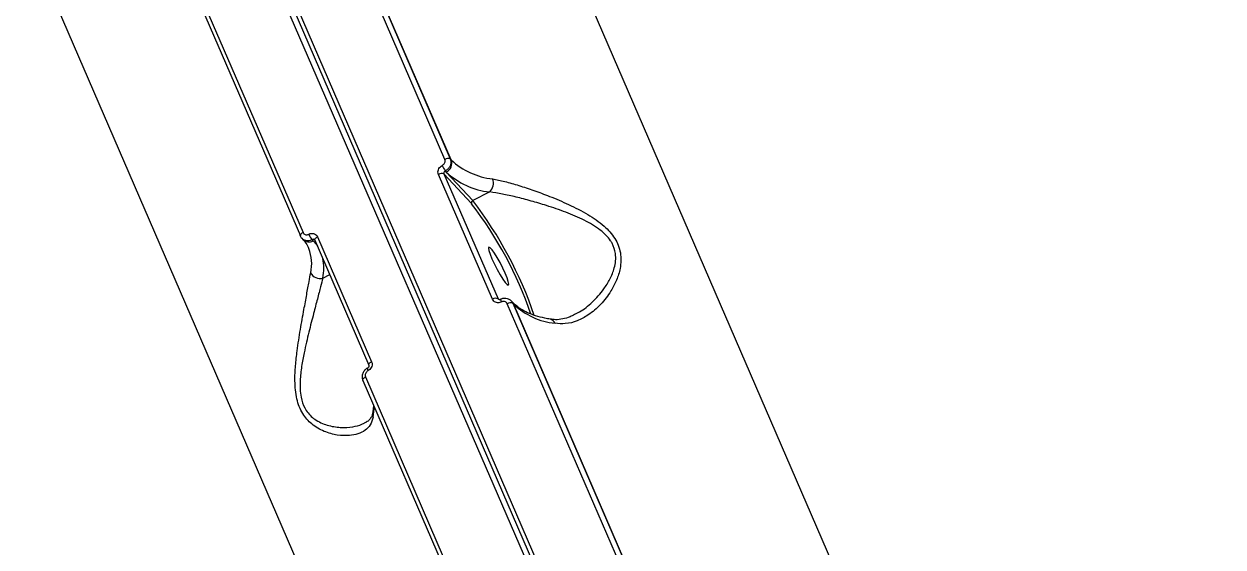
# Model space of a CAD drawing. Header units: millimetres. Extents: x -9609 to 9022, y -7175 to 8108.
# Drawn here: x -4632.5 to -4378.7, y 4243.3 to 4353.9 of the extents above; entities that cross this region are included whole.
import ezdxf

# ---------------------------------------------------------------- set-up
doc = ezdxf.new("R2010")
doc.units = ezdxf.units.MM
for name, color, linetype in [('DIKOM_ОБЪЕКТ', 7, 'Continuous'), ('DIKOM_РАЗМЕР_ЗОНА', 7, 'Continuous'), ('DIKOM_РАЗМЕР_ОБЪЕКТА', 7, 'Continuous')]:
    doc.layers.add(name, color=color, linetype=linetype)
doc.styles.add('style1', font='arial.ttf', dxfattribs={"width": 0.8})
doc.dimstyles.new('1-50', dxfattribs={"dimtxt": 300, "dimasz": 200, "dimexe": 100, "dimexo": 0, "dimgap": 100, "dimtad": 1, "dimtxsty": 'style1', "dimcen": 200, "dimclrd": 7, "dimclre": 7, "dimclrt": 7, "dimadec": 1, "dimazin": 2, "dimtfac": 1, "dimtmove": 0, "dimatfit": 2, "dimfxl": 0, "dimlwd": 25, "dimlwe": 18, "dimarcsym": 0})

# ---------------------------------------------------------------- blocks, each defined once
blk = doc.blocks.new('*D10')
at = {"layer": 'Defpoints', "color": 0, "transparency": 16777216}
for p in [(-405.54, 6589.16), (-8044.66, -3492.79), (424.09, -3492.79)]:
    blk.add_point(p, dxfattribs=at)
at = {"layer": 'DIKOM_РАЗМЕР_ОБЪЕКТА', "color": 7, "lineweight": 18, "transparency": 16777216}
for p, q in [((-405.54, 6589.16), (-8144.66, 6589.16)), ((424.09, -3492.79), (-8144.66, -3492.79))]:
    blk.add_line(p, q, dxfattribs=at)
at = {"layer": 'DIKOM_РАЗМЕР_ОБЪЕКТА', "color": 7, "lineweight": 25, "transparency": 16777216}
blk.add_line((-8044.66, 6389.16), (-8044.66, -3292.79), dxfattribs=at)
at = {"layer": 'DIKOM_РАЗМЕР_ОБЪЕКТА', "color": 7, "transparency": 16777216}
for points in [[(-8077.99, 6389.16), (-8011.32, 6389.16), (-8044.66, 6589.16)], [(-8077.99, -3292.79), (-8011.32, -3292.79), (-8044.66, -3492.79)]]:
    blk.add_solid(points, dxfattribs=at)
at = {"layer": 'DIKOM_РАЗМЕР_ОБЪЕКТА', "color": 7, "transparency": 16777216, "insert": (-8297.83, 1541.5), "char_height": 300, "attachment_point": 5, "rotation": 90, "style": 'style1'}
blk.add_mtext('10100', dxfattribs=at)
blk = doc.blocks.new('*D13')
at = {"layer": 'Defpoints', "color": 0, "transparency": 16777216}
for p in [(-4933.28, 8107.63), (-9158.98, -4977.79), (-1652.91, -4977.79)]:
    blk.add_point(p, dxfattribs=at)
at = {"layer": 'DIKOM_РАЗМЕР_ЗОНА', "color": 7, "lineweight": 18, "transparency": 16777216}
for p, q in [((-4933.28, 8107.63), (-9258.98, 8107.63)), ((-1652.91, -4977.79), (-9258.98, -4977.79))]:
    blk.add_line(p, q, dxfattribs=at)
at = {"layer": 'DIKOM_РАЗМЕР_ЗОНА', "color": 7, "lineweight": 25, "transparency": 16777216}
blk.add_line((-9158.98, 7907.63), (-9158.98, -4777.79), dxfattribs=at)
at = {"layer": 'DIKOM_РАЗМЕР_ЗОНА', "color": 7, "transparency": 16777216}
for points in [[(-9192.32, 7907.63), (-9125.65, 7907.63), (-9158.98, 8107.63)], [(-9192.32, -4777.79), (-9125.65, -4777.79), (-9158.98, -4977.79)]]:
    blk.add_solid(points, dxfattribs=at)
at = {"layer": 'DIKOM_РАЗМЕР_ЗОНА', "color": 7, "transparency": 16777216, "insert": (-9412.26, 1541.5), "char_height": 300, "attachment_point": 5, "rotation": 90, "style": 'style1'}
blk.add_mtext('13100', dxfattribs=at)

msp = doc.modelspace()

# ---------------------------------------------------------------- linework, layer by layer
at = {"layer": 'DIKOM_ОБЪЕКТ', "color": 7, "linetype": 'Continuous', "lineweight": 15}
for p, q in [((-4487.742, 4151.703), (-4660.734, 4551.151)), ((-4659.578, 4551.327), (-4486.585, 4151.879)), ((-4658.97, 4552.061), (-4485.977, 4152.613)), ((-4576.709, 4506.164), (-4451.611, 4217.307)), ((-4544.057, 4169.64), (-4669.155, 4458.497)), ((-4543.413, 4325.252), (-4573.079, 4393.752)), ((-4571.923, 4393.852), (-4542.257, 4325.352)), ((-4542.052, 4325.13), (-4571.717, 4393.63)), ((-4603.655, 4377.566), (-4573.988, 4309.066)), ((-4603.084, 4378.281), (-4573.418, 4309.781)), ((-4542.257, 4325.352), (-4542.052, 4325.13)), ((-4533.318, 4295.673), (-4544.755, 4322.082)), ((-4543.594, 4322.185), (-4532.156, 4295.775)), ((-4537.75, 4315.888), (-4543.594, 4322.185)), ((-4543.315, 4322.806), (-4543.097, 4322.571)), ((-4543.097, 4322.571), (-4537.488, 4316.528)), ((-4533.922, 4318.366), (-4537.488, 4316.528)), ((-4573.951, 4309.009), (-4573.988, 4309.066)), ((-4570.348, 4308.887), (-4558.911, 4282.477)), ((-4573.657, 4308.558), (-4573.451, 4308.335)), ((-4572.206, 4306.406), (-4572.256, 4306.526)), ((-4571.27, 4308.045), (-4571.488, 4308.28)), ((-4570.52, 4307.236), (-4571.27, 4308.045)), ((-4570.921, 4308.165), (-4570.961, 4308.223)), ((-4570.923, 4308.169), (-4559.486, 4281.759)), ((-4569.227, 4300.163), (-4567.78, 4300.909)), ((-4532.156, 4295.775), (-4532.08, 4295.663)), ((-4532.156, 4295.775), (-4532.006, 4295.614)), ((-4500.522, 4226.215), (-4530.188, 4294.715)), ((-4529.122, 4295.046), (-4529.328, 4295.268)), ((-4529.032, 4294.815), (-4499.366, 4226.315)), ((-4528.827, 4294.594), (-4529.032, 4294.815)), ((-4499.16, 4226.093), (-4528.827, 4294.594)), ((-4560.764, 4278.53), (-4531.098, 4210.029)), ((-4560.193, 4279.244), (-4530.527, 4210.744))]:
    msp.add_line(p, q, dxfattribs=at)
at = {"layer": 'DIKOM_ОБЪЕКТ', "color": 7, "linetype": 'Continuous', "lineweight": 15, "flags": 128}
for points in [[(-4573.988, 4309.066), (-4573.995, 4309.082), (-4574.004, 4309.168), (-4573.98, 4309.264), (-4573.921, 4309.369), (-4573.833, 4309.476), (-4573.716, 4309.583), (-4573.576, 4309.686), (-4573.418, 4309.781)], [(-4570.923, 4308.169), (-4570.93, 4308.185), (-4570.938, 4308.272), (-4570.914, 4308.369), (-4570.855, 4308.473), (-4570.766, 4308.581), (-4570.648, 4308.689), (-4570.507, 4308.792), (-4570.348, 4308.887)], [(-4571.27, 4308.045), (-4570.603, 4307.236), (-4570.38, 4306.915)], [(-4530.628, 4301.172), (-4531.139, 4302.279), (-4531.721, 4303.42), (-4532.329, 4304.5), (-4532.912, 4305.434), (-4533.424, 4306.144), (-4533.823, 4306.574), (-4534.077, 4306.689), (-4534.166, 4306.48), (-4534.081, 4305.962), (-4533.83, 4305.18), (-4533.434, 4304.194), (-4532.924, 4303.087), (-4532.341, 4301.947), (-4531.735, 4300.866), (-4531.151, 4299.933), (-4530.639, 4299.222), (-4530.239, 4298.792), (-4529.986, 4298.677), (-4529.897, 4298.887), (-4529.982, 4299.404), (-4530.233, 4300.187), (-4530.628, 4301.172)], [(-4529.122, 4295.046), (-4529, 4294.898), (-4528.827, 4294.594)], [(-4559.484, 4281.755), (-4559.492, 4281.775), (-4559.501, 4281.862), (-4559.476, 4281.959), (-4559.418, 4282.064), (-4559.328, 4282.172), (-4559.211, 4282.279), (-4559.07, 4282.382), (-4558.911, 4282.477)], [(-4560.764, 4278.53), (-4560.77, 4278.545), (-4560.78, 4278.631), (-4560.755, 4278.728), (-4560.697, 4278.832), (-4560.608, 4278.94), (-4560.492, 4279.047), (-4560.352, 4279.15), (-4560.193, 4279.244)]]:
    msp.add_lwpolyline(points, dxfattribs=at)
at = {"layer": 'DIKOM_ОБЪЕКТ', "color": 7, "linetype": 'Continuous', "lineweight": 15}
for centre, radius, start, end in [((-4537.731, 4326.577), 6.738, 202.6271, 214.02815), ((-4542.747, 4324.286), 1.173, 65.26472, 124.61234), ((-4543.977, 4324.424), 2.051, 295.42066, 20.13671), ((-4531.715, 4336.147), 15.107, 226.82525, 263.92503), ((-4544.085, 4321.116), 1.176, 65.32735, 124.76613), ((-4532.246, 4334.133), 15.856, 226.81802, 263.93219), ((-4535.605, 4320.184), 2.477, 312.79203, 22.33287), ((-4537.268, 4316.064), 0.513, 115.38225, 200.02784), ((-4604.987, 4264.724), 85.086, 18.87804, 37.50554), ((-4603.473, 4265.492), 82.82, 19.06833, 37.48071), ((-4933.276, 6107.631), 2000, 273.374469, 296.110031), ((-4568.39, 4310.971), 4.103, 202.16203, 220.98897), ((-4572.169, 4309.634), 1.825, 225.34912, 299.49369), ((-4580.375, 4303.181), 8.782, 347.5015, 21.54157), ((-4578.857, 4302.17), 9.837, 348.2226, 12.66944), ((-4569.851, 4302.247), 2.176, 206.3742, 286.65255), ((-4532.647, 4294.707), 1.176, 65.32735, 124.76613), ((-4530.472, 4295.69), 1.135, 182.41183, 211.37264), ((-4529.522, 4293.752), 1.171, 65.23559, 124.64957), ((-4518.489, 4305.615), 15.111, 226.83088, 263.91973), ((-4521.37, 4290.12), 1.364, 20.10189, 77.76657), ((-4559.052, 4280.978), 0.767, 170.8329, 214.96857), ((-4557.169, 4271.37), 1.54, 169.66147, 203.96867), ((-4568.553, 4272.729), 10.173, 348.75252, 1.73129)]:
    msp.add_arc(centre, radius, start, end, dxfattribs=at)
for points, knots in [([(-4544.755, 4322.082), (-4544.788, 4322.177), (-4544.872, 4322.415), (-4544.861, 4322.842), (-4544.695, 4323.307), (-4544.385, 4323.72), (-4544.095, 4323.896), (-4543.95, 4323.985)], [0, 0, 0, 0, 0.1406315, 0.3551074, 0.5697842, 0.7849118, 1, 1, 1, 1]), ([(-4543.95, 4323.985), (-4543.853, 4324.043), (-4543.66, 4324.161), (-4543.454, 4324.436), (-4543.342, 4324.745), (-4543.335, 4325.03), (-4543.391, 4325.189), (-4543.413, 4325.252)], [0, 0, 0, 0, 0.2153305, 0.4300737, 0.6449476, 0.8593873, 1, 1, 1, 1]), ([(-4542.257, 4325.352), (-4542.213, 4325.226), (-4542.101, 4324.909), (-4542.112, 4324.338), (-4542.332, 4323.716), (-4542.741, 4323.163), (-4543.124, 4322.925), (-4543.315, 4322.806)], [0, 0, 0, 0, 0.1407213, 0.3554228, 0.5702688, 0.7852699, 1, 1, 1, 1]), ([(-4543.315, 4322.806), (-4543.365, 4322.778), (-4543.463, 4322.722), (-4543.57, 4322.589), (-4543.629, 4322.437), (-4543.631, 4322.296), (-4543.604, 4322.216), (-4543.594, 4322.185)], [0, 0, 0, 0, 0.2150698, 0.4307397, 0.6454884, 0.8596944, 1, 1, 1, 1]), ([(-4533.314, 4321.125), (-4532.477, 4320.961), (-4530.774, 4320.626), (-4527.779, 4319.76), (-4524.577, 4318.701), (-4521.034, 4317.38), (-4517.162, 4315.74), (-4513.2, 4313.722), (-4509.772, 4311.39), (-4507.658, 4309.069), (-4506.647, 4307.085), (-4506.207, 4305.486), (-4506.1, 4303.828), (-4506.328, 4301.862), (-4507.023, 4299.675), (-4508.385, 4297.062), (-4510.392, 4294.476), (-4512.852, 4292.367), (-4515.395, 4291.024), (-4517.765, 4290.39), (-4519.361, 4290.526), (-4520.089, 4290.589)], [0, 0, 0, 0, 0.0545872, 0.1110321, 0.1659557, 0.2220149, 0.2890751, 0.3579652, 0.4226696, 0.4774002, 0.5047478, 0.5330972, 0.5623518, 0.5923788, 0.6398866, 0.6885784, 0.7592797, 0.8320561, 0.8901543, 0.949868, 1, 1, 1, 1]), ([(-4516.01, 4292.455), (-4515.649, 4292.623), (-4514.304, 4293.252), (-4512.142, 4295.034), (-4509.969, 4297.431), (-4508.418, 4299.917), (-4507.588, 4301.934), (-4507.236, 4303.775), (-4507.245, 4305.553), (-4507.714, 4307.023), (-4508.492, 4308.307), (-4509.292, 4309.276), (-4511.063, 4310.824), (-4513.935, 4312.486), (-4517.829, 4314.122), (-4521.639, 4315.424), (-4525.185, 4316.478), (-4528.337, 4317.301), (-4531.34, 4317.983), (-4533.054, 4318.237), (-4533.922, 4318.366)], [0, 0, 0, 0, 0.0307566, 0.1148273, 0.2011015, 0.2563586, 0.3127387, 0.3455332, 0.3792084, 0.42741, 0.4402508, 0.4703351, 0.5014063, 0.5756574, 0.6547643, 0.7360243, 0.8016037, 0.8683112, 0.9332389, 1, 1, 1, 1]), ([(-4573.597, 4308.502), (-4573.604, 4308.506), (-4573.773, 4308.623), (-4573.864, 4308.82), (-4573.951, 4309.009)], [0, 0, 0, 0, 0.0377435, 1, 1, 1, 1]), ([(-4573.418, 4309.781), (-4573.368, 4309.693), (-4573.269, 4309.518), (-4573.012, 4309.351), (-4572.71, 4309.284), (-4572.423, 4309.316), (-4572.257, 4309.393), (-4572.191, 4309.424)], [0, 0, 0, 0, 0.2141697, 0.4283833, 0.6434006, 0.8582005, 1, 1, 1, 1]), ([(-4572.191, 4309.424), (-4572.091, 4309.469), (-4571.842, 4309.585), (-4571.411, 4309.633), (-4570.958, 4309.531), (-4570.572, 4309.281), (-4570.423, 4309.018), (-4570.348, 4308.887)], [0, 0, 0, 0, 0.1417624, 0.3566185, 0.5713095, 0.7857496, 1, 1, 1, 1]), ([(-4571.488, 4308.28), (-4571.621, 4308.22), (-4571.956, 4308.069), (-4572.53, 4308.011), (-4573.139, 4308.137), (-4573.447, 4308.382), (-4573.597, 4308.502)], [0, 0, 0, 0, 0.1826179, 0.4588715, 0.7347579, 1, 1, 1, 1]), ([(-4573.451, 4308.335), (-4573.304, 4308.165), (-4572.85, 4307.639), (-4572.428, 4307.017), (-4572.267, 4306.51), (-4572.239, 4306.421)], [0, 0, 0, 0, 0.2840943, 0.8748239, 1, 1, 1, 1]), ([(-4570.961, 4308.223), (-4570.964, 4308.227), (-4570.992, 4308.274), (-4571.09, 4308.323), (-4571.234, 4308.357), (-4571.375, 4308.337), (-4571.456, 4308.296), (-4571.488, 4308.28)], [0, 0, 0, 0, 0.0255825, 0.2919716, 0.5580217, 0.8239453, 1, 1, 1, 1]), ([(-4558.576, 4270.744), (-4558.748, 4270.179), (-4559.091, 4269.046), (-4560.231, 4267.91), (-4561.743, 4267.155), (-4563.716, 4266.779), (-4566.145, 4266.856), (-4568.902, 4267.597), (-4571.503, 4269.041), (-4573.287, 4271.002), (-4574.244, 4272.944), (-4574.765, 4274.63), (-4575.056, 4276.483), (-4575.175, 4278.835), (-4575.048, 4281.623), (-4574.623, 4285.279), (-4573.984, 4289.317), (-4573.256, 4293.316), (-4572.639, 4296.705), (-4572.156, 4299.372), (-4571.913, 4300.679), (-4571.8, 4301.281)], [0, 0, 0, 0, 0.0554752, 0.1110225, 0.1664978, 0.2220093, 0.2900204, 0.3579633, 0.4226755, 0.4774067, 0.5052482, 0.5330938, 0.5627109, 0.5923749, 0.6404301, 0.6885815, 0.7603257, 0.8320612, 0.8910012, 0.9498673, 1, 1, 1, 1]), ([(-4569.227, 4300.163), (-4569.383, 4299.575), (-4569.721, 4298.3), (-4570.382, 4295.741), (-4571.223, 4292.525), (-4572.202, 4288.722), (-4573.103, 4284.933), (-4573.752, 4281.479), (-4574.054, 4278.892), (-4574.073, 4276.691), (-4573.851, 4274.686), (-4573.339, 4273.167), (-4572.619, 4271.949), (-4571.925, 4271.092), (-4570.466, 4269.881), (-4568.25, 4268.925), (-4565.467, 4268.487), (-4563.014, 4268.647), (-4561.272, 4269.044), (-4560.534, 4269.473), (-4560.311, 4269.604)], [0, 0, 0, 0, 0.0593372, 0.1286026, 0.1997531, 0.2839092, 0.3702805, 0.4255931, 0.4820341, 0.5148634, 0.5485752, 0.5968247, 0.6096841, 0.6397902, 0.6708939, 0.7452231, 0.8244154, 0.90577, 0.9714154, 1, 1, 1, 1]), ([(-4531.441, 4295.099), (-4531.543, 4295.056), (-4531.798, 4294.948), (-4532.239, 4294.91), (-4532.701, 4295.021), (-4533.093, 4295.277), (-4533.243, 4295.541), (-4533.318, 4295.673)], [0, 0, 0, 0, 0.1416796, 0.3564386, 0.5711704, 0.7857169, 1, 1, 1, 1]), ([(-4531.607, 4295.647), (-4531.635, 4295.632), (-4531.712, 4295.594), (-4531.839, 4295.575), (-4531.965, 4295.588), (-4532.044, 4295.621), (-4532.066, 4295.653), (-4532.075, 4295.665)], [0, 0, 0, 0, 0.116611, 0.3185986, 0.5454334, 0.8199572, 1, 1, 1, 1]), ([(-4529.408, 4295.312), (-4529.447, 4295.362), (-4529.63, 4295.592), (-4530.141, 4295.81), (-4530.829, 4295.884), (-4531.355, 4295.801), (-4531.577, 4295.647), (-4531.6, 4295.631)], [0, 0, 0, 0, 0.0810204, 0.3726112, 0.6642397, 0.964759, 1, 1, 1, 1]), ([(-4530.188, 4294.715), (-4530.238, 4294.803), (-4530.338, 4294.979), (-4530.6, 4295.15), (-4530.908, 4295.225), (-4531.202, 4295.2), (-4531.373, 4295.128), (-4531.441, 4295.099)], [0, 0, 0, 0, 0.214202, 0.4286616, 0.6433028, 0.8580193, 1, 1, 1, 1]), ([(-4529.387, 4295.324), (-4529.381, 4295.319), (-4529.209, 4295.201), (-4529.119, 4295.005), (-4529.032, 4294.815)], [0, 0, 0, 0, 0.0354805, 1, 1, 1, 1]), ([(-4521.087, 4291.454), (-4521.471, 4291.523), (-4522.579, 4291.722), (-4524.233, 4292.166), (-4525.954, 4292.82), (-4527.406, 4293.599), (-4528.437, 4294.354), (-4528.936, 4294.859), (-4529.122, 4295.046)], [0, 0, 0, 0, 0.1035292, 0.2983033, 0.4928865, 0.6877477, 0.884315, 1, 1, 1, 1]), ([(-4515.996, 4292.428), (-4516.293, 4292.269), (-4517.112, 4291.832), (-4518.464, 4291.47), (-4519.855, 4291.293), (-4520.729, 4291.432), (-4521.088, 4291.489)], [0, 0, 0, 0, 0.177019, 0.4876746, 0.7898394, 1, 1, 1, 1]), ([(-4559.802, 4281.086), (-4559.856, 4281.062), (-4560.136, 4280.936), (-4560.544, 4280.51), (-4560.888, 4279.835), (-4560.941, 4279.113), (-4560.844, 4278.603), (-4560.688, 4278.395), (-4560.666, 4278.366)], [0, 0, 0, 0, 0.0552799, 0.2876069, 0.5295574, 0.7511949, 0.9654237, 1, 1, 1, 1]), ([(-4559.489, 4281.755), (-4559.478, 4281.73), (-4559.458, 4281.684), (-4559.465, 4281.548), (-4559.512, 4281.405), (-4559.595, 4281.272), (-4559.701, 4281.165), (-4559.777, 4281.122), (-4559.811, 4281.103)], [0, 0, 0, 0, 0.2168593, 0.4056262, 0.5692309, 0.7201698, 0.8771489, 1, 1, 1, 1]), ([(-4558.911, 4282.477), (-4558.877, 4282.382), (-4558.794, 4282.144), (-4558.799, 4281.712), (-4558.959, 4281.239), (-4559.258, 4280.816), (-4559.54, 4280.63), (-4559.681, 4280.538)], [0, 0, 0, 0, 0.1406084, 0.3550805, 0.5698552, 0.7848457, 1, 1, 1, 1]), ([(-4559.681, 4280.538), (-4559.775, 4280.476), (-4559.963, 4280.353), (-4560.162, 4280.07), (-4560.267, 4279.754), (-4560.271, 4279.466), (-4560.215, 4279.307), (-4560.193, 4279.244)], [0, 0, 0, 0, 0.2151089, 0.4301746, 0.6448969, 0.8594411, 1, 1, 1, 1]), ([(-4558.517, 4273.34), (-4558.533, 4272.906), (-4558.553, 4272.363), (-4558.66, 4271.772), (-4558.682, 4271.654)], [0, 0, 0, 0, 0.8000694, 1, 1, 1, 1]), ([(-4558.695, 4271.675), (-4558.705, 4271.6), (-4558.751, 4271.232), (-4558.974, 4270.747), (-4559.383, 4270.17), (-4559.804, 4269.778), (-4560.205, 4269.612), (-4560.291, 4269.576)], [0, 0, 0, 0, 0.0635379, 0.3071173, 0.6031881, 0.9147219, 1, 1, 1, 1])]:
    msp.add_open_spline(points, degree=3, knots=knots, dxfattribs=at)

# ---------------------------------------------------------------- dimensions: what is measured, and where the dimension line sits
at = {"layer": 'DIKOM_РАЗМЕР_ЗОНА'}
dim = msp.add_linear_dim(base=(-9158.984, -4977.788), p1=(-4933.276, 8107.631), p2=(-1652.914, -4977.788), angle=90, text='13100', dimstyle='1-50', dxfattribs=at)
dim.commit()
dim.dimension.update_dxf_attribs({"geometry": '*D13', "text_midpoint": (-9158.984, 1541.499), "dimtype": 160})
at = {"layer": 'DIKOM_РАЗМЕР_ОБЪЕКТА'}
dim = msp.add_linear_dim(base=(-8044.657, -3492.788), p1=(-405.539, 6589.161), p2=(424.086, -3492.788), angle=90, text='10100', dimstyle='1-50', dxfattribs=at)
dim.commit()
dim.dimension.update_dxf_attribs({"geometry": '*D10', "text_midpoint": (-8044.657, 1541.499), "dimtype": 160})

doc.saveas('drawing.dxf')
